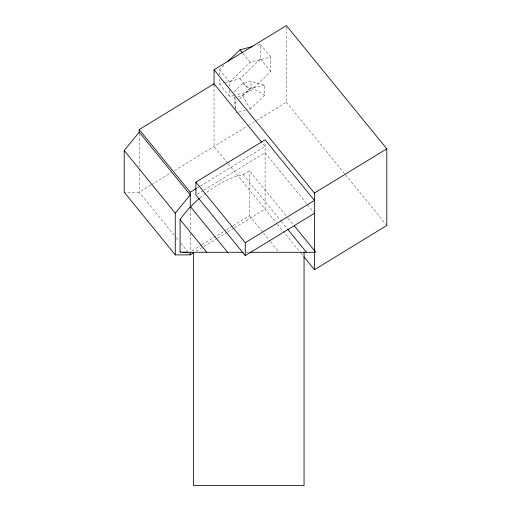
<?xml version="1.0" encoding="UTF-8"?>
<svg xmlns="http://www.w3.org/2000/svg" width="511" height="511" viewBox="0 0 511 511"><rect width="100%" height="100%" fill="white"/><g stroke="black" fill="none" stroke-linecap="round" stroke-linejoin="round"><path stroke-width="0.38" stroke-dasharray="2.56 1.92" d="M219.494 74.881L219.494 69.547L224.616 64.61M229.707 86.653L229.707 82.086L250.205 62.316L270.702 57.015L270.702 71.489L250.205 91.258L235.782 94.982M225.568 82.45L239.991 78.726L260.489 58.957L260.489 44.483L255.934 45.658M234.108 91.686L242.546 83.542L250.984 81.364L264.672 84.947L264.672 95.161L250.205 109.118L247.918 109.705M237.941 96.649L242.546 95.461L250.984 87.324L250.984 81.364M235.737 108.926L235.737 102.641L237.404 101.031M239.633 98.885L250.205 88.69L264.672 84.947M150.758 185.142L139.196 192.213L124.205 192.213M151.441 184.72L171.172 172.661M174.57 170.578L247.835 125.783M248.512 125.367L255.954 120.826M256.624 120.411L286.377 102.219L286.377 27.128M197.061 188.061L199.782 186.394M200.459 185.978L265.094 146.459L262.092 142.773M197.246 194.212L203.352 190.475M204.03 190.06L265.094 152.725L306.894 204.036M199.973 197.859A55.341 22.586 -39.2 0 1 243.172 174.609L249.419 170.789L287.642 217.705M191.912 250.92L201.385 245.127M202.062 244.718L225.741 230.237M226.418 229.822L232.505 226.098M233.182 225.69L249.419 215.757L249.419 170.789M196.377 251.137L203.18 246.979M203.863 246.564L216.785 238.656M217.469 238.241L226.993 232.416M227.676 232L233.795 228.257M234.479 227.842L265.094 209.12L265.094 142.103M219.494 78.688L219.494 84.021L224.808 82.648M219.494 84.021L229.707 96.553L235.022 95.18M235.737 112.854L238.017 112.267M238.784 112.069L247.158 109.903M245.58 252.274L248.716 252.274M250.984 87.324L264.672 95.161M242.546 83.542L250.205 88.69M260.489 44.483L270.702 57.015M260.489 58.957L270.702 71.489M286.377 102.219L345.123 174.321M345.621 174.941L386.795 225.472M242.91 53.361L250.205 62.316M239.991 78.726L250.205 91.258M219.494 69.547L229.707 82.086M307.398 204.655L313.441 212.071M288.147 218.325L293.678 225.115M243.172 174.609L280.833 220.841M281.337 221.455L287.361 228.851M227.587 163.092L214.032 146.453L214.032 83.791M228.047 163.654L276.796 223.486M277.294 224.099L300.391 252.447M300.896 253.066L303.406 256.145M249.419 215.757L263.031 232.467M263.535 233.086L270.095 241.135M270.6 241.754L279.172 252.274M174.238 235.22L139.196 192.213L139.196 170.003M176.238 237.679L178.741 240.751M180.747 243.21L188.252 252.421M188.751 253.041L190.258 254.88M242.546 95.461L250.205 109.118M234.919 97.16L235.737 102.641M235.245 108.294L234.108 96.151M229.707 90.46L229.707 96.553M190.258 208.878L190.258 230.295M190.258 233.463L190.258 250.933M139.196 133.761L139.196 166.931"/><path stroke-width="0.77" d="M304.058 252.274L304.058 485.45L193.375 485.45L193.375 252.274M175.267 254.88L124.205 192.213L124.205 150.509L139.196 132.177L190.258 194.851L175.267 213.176L175.267 254.88L190.258 254.88L193.656 252.804M228.034 61.314L239.991 49.778L252.9 46.444M214.032 84.8L214.032 69.783L286.377 25.55L386.795 148.803L386.795 225.472L314.45 269.706L303.904 256.765M139.196 132.719L139.196 129.545L214.032 83.791L261.587 142.16M245.248 255.621L195.885 195.042L195.885 182.14L265.094 139.822L314.45 200.408L245.248 242.719L245.248 255.621L314.45 213.311M190.258 208.079L190.258 192.219L196.377 188.476M314.45 269.706L314.45 193.037L386.795 148.803M243.23 252.274L180.517 252.274L180.089 251.744L180.089 219.577A55.341 22.586 -39.2 0 1 199.431 198.332M249.502 252.274L315.811 252.274L294.183 225.728M239.991 49.778L242.425 52.767M214.032 69.783L314.45 193.037M287.865 229.471L306.447 252.274M195.885 182.14L245.248 242.719M139.196 129.545L190.258 192.219M190.558 206.776L227.625 252.274M124.205 150.509L175.267 213.176M180.089 219.577L206.725 252.274M190.258 252.504L190.258 254.88M187.275 252.172A55.341 22.586 -39.2 0 1 182.67 252.172M180.639 251.872A55.341 22.586 -39.2 0 1 180.089 251.744"/></g></svg>
